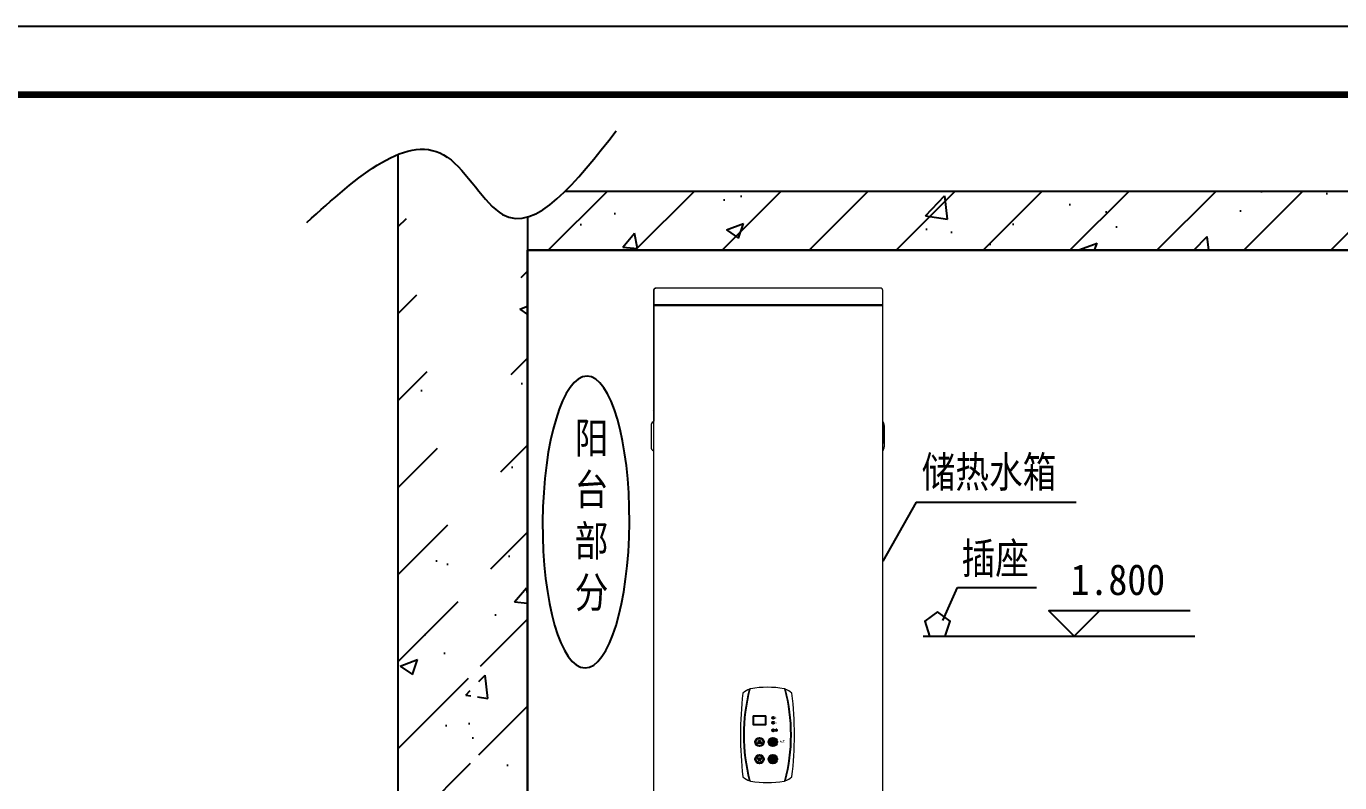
# Model space of a CAD drawing. Extents: x 27938 to 1042331, y -235042 to 1535213.
# Drawn here: x 716379 to 735608, y 845399 to 856465 of the extents above; entities that cross this region are included whole.
import ezdxf

# ---------------------------------------------------------------- set-up
doc = ezdxf.new("R2010")
doc.units = 0
doc.header["$LTSCALE"] = 1000
doc.header["$MEASUREMENT"] = 0
doc.linetypes.add('DASH', pattern=[0.35, 0.25, -0.1])
for name, color, linetype in [('100L夹套一键通外壳-GMO', 7, 'Continuous'), ('AXIS', 3, 'Continuous'), ('TWT_TEXT', 7, 'Continuous'), ('图框', 140, 'Continuous'), ('太阳能', 252, 'Continuous'), ('实线层', 7, 'Continuous'), ('显示器外壳', 7, 'Continuous'), ('灌液口封盖', 7, 'Continuous'), ('立式GL10015DBJ外壳', 7, 'Continuous'), ('装饰圈', 7, 'Continuous'), ('装饰面板', 7, 'Continuous')]:
    doc.layers.add(name, color=color, linetype=linetype)
doc.layers.add('CAXA0', color=7, linetype='Continuous', lineweight=70)
doc.layers.add('yichutu', color=7, linetype='Continuous', true_color=0xffffff, plot=False)
doc.styles.add('_TWT_DIM', font='', dxfattribs={"width": 0.8, "height": 3.5})
doc.styles.add('字高3.5', font='', dxfattribs={"height": 3})
doc.styles.get('_TWT_DIM').set_extended_font_data('FangSong_GB2312')
doc.styles.get('字高3.5').set_extended_font_data('SimSun')
pattern_1 = [(45, (557508.2, 742677.5), (-636.396, 636.396), []), (50, (557508.2, 742677.5), (2582.137, -225.908), [270, -2970]), (355, (557508.2, 742677.5), (-499.505, 2707.892), [216, -2376]), (100.4514, (557723.4, 742658.6), (2082.634, 2481.982), [229.465, -2524.11]), (46.1842, (557508.2, 743397.5), (3842.07, -595.87), [405, -4455]), (96.6356, (557828.4, 743347.8), (3364.786, 3506.824), [344.2, -3786.17]), (351.1842, (557508.2, 743397.5), (3364.78, 3506.83), [324, -3564]), (21, (557868.2, 743217.5), (2148.865, -1449.428), [270, -2970]), (326, (557868.2, 743217.5), (875.935, 2610.54), [216, -2376]), (71.4514, (558047.3, 743096.7), (3024.8, 1161.11), [229.465, -2524.11]), (37.5, (557508.2, 742677.5), (43.7755, 1198.418), [0, -2347.2, 0, -2412, 0, -2385]), (7.5, (557508.2, 742677.5), (947.05, 1419.882), [0, -1375.2, 0, -2293.2, 0, -909]), (327.5, (556705.4, 742677.5), (1921.7608, -81.1975), [0, -900, 0, -2808, 0, -3726]), (317.5, (556345.4, 742677.5), (2099.47, 360.378), [0, -1170, 0, -1864.8, 0, -2646])]

# ---------------------------------------------------------------- blocks, each defined once
blk = doc.blocks.new('TK')
at = {"layer": '图框'}
blk.add_lwpolyline([(465375, 548714), (549475, 548714), (549475, 489314), (465375, 489314)], close=True, dxfattribs=at)
blk.add_lwpolyline([(465375, 548714), (549475, 548714), (549475, 489314), (465375, 489314)], close=True, dxfattribs=at)
at = {"layer": '图框', "const_width": 100}
blk.add_lwpolyline([(548475, 490314), (548475, 547714), (467875, 547714), (467875, 490314)], close=True, dxfattribs=at)
blk = doc.blocks.new('yct-841-594-84100-59399.9999999999-100-1000.0')
at = {"layer": 'yichutu', "color": 7, "true_color": 0xffffff}
blk.add_lwpolyline([(0, 0), (0, 59400), (84100, 59400), (84100, 0)], close=True, dxfattribs=at)

msp = doc.modelspace()

# ---------------------------------------------------------------- hatches: boundary and pattern name
at = {"layer": '100L夹套一键通外壳-GMO', "linetype": 'Continuous'}
h = msp.add_hatch(color=256, dxfattribs=at)
h.dxf.hatch_style = 1
h.paths.add_polyline_path([(727112.4, 846021.6), (727089, 845981.1), (727135.8, 845981.1)])
h.paths.add_polyline_path([(727135.8, 845756.1), (727089, 845756.1), (727112.4, 845715.6)])
h = msp.add_hatch(color=256, dxfattribs=at)
h.dxf.hatch_style = 1
h.paths.add_polyline_path([(727373.4, 845994.6, 1), (727247.4, 845994.6, 1)])
h = msp.add_hatch(color=256, dxfattribs=at)
h.dxf.hatch_style = 1
h.paths.add_polyline_path([(727373.4, 845742.6, 1), (727247.4, 845742.6, 1)])
at = {"layer": '实线层', "lineweight": -2}
h = msp.add_hatch(dxfattribs=at)
h.set_pattern_fill('钢筋混凝土', color=256, scale=360)
h.set_pattern_definition(pattern_1)
edge = h.paths.add_edge_path()
edge.add_line((723717.7, 853676.8), (723717.7, 840538.7))
edge.add_line((721816.9, 854589), (721816.9, 841931.5))
edge.add_line((721816.9, 841931.5), (721816.9, 839856))
edge.add_line((721816.9, 839856), (723717.7, 840538.7))
edge.add_line((721816.9, 839391.3), (721816.9, 832447.1))
edge.add_line((723717.7, 840074.1), (723717.7, 828211.5))
edge.add_line((721816.9, 839391.3), (723717.7, 840074.1))
edge.add_line((721816.9, 829094), (721816.9, 835515.9))
h = msp.add_hatch(dxfattribs=at)
h.set_pattern_fill('钢筋混凝土', color=256, scale=360)
h.set_pattern_definition(pattern_1)
edge = h.paths.add_edge_path()
edge.add_line((724269, 854053.4), (737214.2, 854053.4))
edge.add_line((737214.2, 854053.4), (737214.2, 853188))
edge.add_line((737214.2, 853188), (723717.7, 853188))
at = {"layer": '立式GL10015DBJ外壳', "lineweight": 0}
h = msp.add_hatch(dxfattribs=at)
h.set_pattern_fill('LINE', color=0, scale=115.079139, angle=45, style=0)
h.set_pattern_definition([(45, (722154.9, 842371.06), (-258.36, 258.36), [])])
edge = h.paths.add_edge_path()
edge.add_line((725561.5, 852376), (725561.5, 850685.7))
edge.add_spline(control_points=[(725561.5, 850685.7), (725562.7, 850686.9), (725563.9, 850688.1), (725565.1, 850689.3)], knot_values=[0.3947288, 0.3947288, 0.3947288, 0.3947288, 0.3951256, 0.3951256, 0.3951256, 0.3951256], degree=3, periodic=0)
edge.add_line((725565.1, 850689.3), (725565.1, 852376))
edge.add_spline(control_points=[(725565.1, 852376), (725565.1, 852376.9), (725565.5, 852377.9), (725566.9, 852379.2), (725567.8, 852379.6), (725568.8, 852379.6)], knot_values=[0, 0, 0, 0, 0.5, 0.5, 1, 1, 1, 1], degree=3, periodic=0)
edge.add_line((725568.8, 852379.6), (725583.9, 852379.6))
edge.add_spline(control_points=[(725583.9, 852379.6), (725584.9, 852379.6), (725585.8, 852379.8), (725587.6, 852380.5), (725588.4, 852381), (725589.7, 852382.4), (725590.2, 852383.2), (725591, 852384.9), (725591.2, 852385.8), (725591.2, 852386.8)], knot_values=[0, 0, 0, 0, 0.25, 0.25, 0.5, 0.5, 0.75, 0.75, 1, 1, 1, 1], degree=3, periodic=0)
edge.add_line((725591.2, 852386.8), (725591.1, 852416.3))
edge.add_spline(control_points=[(725591.1, 852416.3), (725591.3, 852417.8), (725590.9, 852419.3), (725589.4, 852421.8), (725588.3, 852422.8), (725587, 852423.4)], knot_values=[0, 0, 0, 0, 0.5, 0.5, 1, 1, 1, 1], degree=3, periodic=0)
edge.add_line((725587, 852423.4), (725581.4, 852425.9))
edge.add_spline(control_points=[(725581.4, 852425.9), (725580.9, 852426.2), (725580.4, 852426.7), (725580, 852427.8), (725580, 852428.5), (725580.2, 852429.1)], knot_values=[0, 0, 0, 0, 0.5, 0.5, 1, 1, 1, 1], degree=3, periodic=0)
edge.add_spline(control_points=[(725580.2, 852429.1), (725592, 852456.3), (725603.9, 852483.5), (725615.7, 852510.7)], knot_values=[0, 0, 0, 0, 1, 1, 1, 1], degree=3, periodic=0)
edge.add_line((725615.7, 852510.7), (725612.4, 852512.1))
edge.add_spline(control_points=[(725612.4, 852512.1), (725600.5, 852484.9), (725588.7, 852457.7), (725576.9, 852430.5)], knot_values=[0, 0, 0, 0, 1, 1, 1, 1], degree=3, periodic=0)
edge.add_spline(control_points=[(725576.9, 852430.5), (725576.6, 852429.8), (725576.4, 852429), (725576.4, 852427.5), (725576.5, 852426.7), (725577.1, 852425.3), (725577.5, 852424.6), (725578.6, 852423.5), (725579.2, 852423), (725579.9, 852422.7)], knot_values=[0, 0, 0, 0, 0.25, 0.25, 0.5, 0.5, 0.75, 0.75, 1, 1, 1, 1], degree=3, periodic=0)
edge.add_line((725579.9, 852422.7), (725585.4, 852420.1))
edge.add_spline(control_points=[(725585.4, 852420.1), (725586.1, 852419.9), (725586.6, 852419.4), (725587.3, 852418.2), (725587.5, 852417.6), (725587.5, 852416.9)], knot_values=[0, 0, 0, 0, 0.5, 0.5, 1, 1, 1, 1], degree=3, periodic=0)
edge.add_line((725587.5, 852416.9), (725587.5, 852386.8))
edge.add_spline(control_points=[(725587.5, 852386.8), (725587.5, 852385.8), (725587.2, 852384.9), (725585.8, 852383.6), (725584.9, 852383.2), (725583.9, 852383.2)], knot_values=[0, 0, 0, 0, 0.5, 0.5, 1, 1, 1, 1], degree=3, periodic=0)
edge.add_line((725583.9, 852383.2), (725568.8, 852383.2))
edge.add_spline(control_points=[(725568.8, 852383.2), (725567.8, 852383.2), (725566.9, 852383), (725565.1, 852382.3), (725564.3, 852381.8), (725563, 852380.4), (725562.5, 852379.6), (725561.7, 852377.9), (725561.5, 852376.9), (725561.5, 852376)], knot_values=[0, 0, 0, 0, 0.25, 0.25, 0.5, 0.5, 0.75, 0.75, 1, 1, 1, 1], degree=3, periodic=0)

# ---------------------------------------------------------------- linework, layer by layer
at = {"color": 0, "lineweight": -3, "ltscale": 9}
msp.add_line((729796.7, 847770.1), (730013.7, 848255.9), dxfattribs=at)
at = {"color": 0, "ltscale": 9}
msp.add_line((730013.7, 848255.9), (731167.3, 848255.9), dxfattribs=at)
at = {"color": 0, "linetype": 'ByBlock', "lineweight": -3, "ltscale": 0.3}
msp.add_lwpolyline([(724269, 854053.4), (737214.2, 854053.4), (737214.2, 853188), (723717.7, 853188)], dxfattribs=at)
msp.add_lwpolyline([(729717.3, 847897.1), (729531.7, 847762.2), (729602.6, 847544.1), (729832, 847544.1), (729902.9, 847762.2)], close=True, dxfattribs=at)
at = {"layer": '100L夹套一键通外壳-GMO', "linetype": 'Continuous'}
for p, q in [((727023.2, 846247.6), (727023.2, 846373.6)), ((727027.7, 846378.1), (727198.7, 846378.1)), ((727203.2, 846373.6), (727203.2, 846247.6)), ((727198.7, 846243.1), (727027.7, 846243.1)), ((727348.1, 846166.4), (727340.7, 846166.4)), ((727366.1, 846175.4), (727357.1, 846175.4)), ((727366.1, 846157.4), (727357.1, 846157.4)), ((727366.1, 846175.4), (727366.1, 846157.4)), ((727366.1, 846172.4), (727373.6, 846172.4)), ((727366.1, 846166.4), (727377.6, 846166.4)), ((727366.1, 846160.3), (727373.6, 846160.3)), ((727310.8, 846022.3), (727310.8, 845998.6))]:
    msp.add_line(p, q, dxfattribs=at)
for points in [[(727112.4, 846021.6), (727089, 845981.1), (727135.8, 845981.1)], [(727112.4, 845715.6), (727089, 845756.1), (727135.8, 845756.1)]]:
    msp.add_lwpolyline(points, close=True, dxfattribs=at)
for centre, radius in [((727314.3, 846347.2), 15.8), ((727314.3, 846276), 15.8), ((727314.3, 846165.7), 15.8), ((727112.4, 845994.6), 63), ((727112.4, 845994.6), 54), ((727310.4, 845994.6), 63), ((727112.4, 845742.6), 63), ((727112.4, 845742.6), 54), ((727310.4, 845742.6), 63)]:
    msp.add_circle(centre, radius, dxfattribs=at)
at = {"layer": '100L夹套一键通外壳-GMO', "color": 0, "lineweight": 0}
msp.add_arc((726945, 846646.2), 11.2, 244.98027, 255.93225, dxfattribs=at)
at = {"layer": '100L夹套一键通外壳-GMO', "linetype": 'Continuous'}
for centre, radius, start, end in [((727027.7, 846373.6), 4.5, 90, 180), ((727198.7, 846373.6), 4.5, 0, 90), ((727027.7, 846247.6), 4.5, 180, 270), ((727198.7, 846247.6), 4.5, 270, 0), ((727357.1, 846166.4), 9, 90, 270), ((727310.8, 845995.7), 14.1, 116.60836, 270), ((727310.8, 845995.7), 14.1, 270, 63.39164)]:
    msp.add_arc(centre, radius, start, end, dxfattribs=at)
at = {"layer": 'AXIS', "color": 0}
msp.add_line((729405.3, 849503.9), (728917.6, 848642.1), dxfattribs=at)
at = {"layer": 'AXIS', "color": 0, "lineweight": -3}
msp.add_line((729405.3, 849503.9), (731747.6, 849503.9), dxfattribs=at)
at = {"layer": 'CAXA0', "color": 0, "lineweight": 0}
for p, q in [((726012.4, 852635.3), (725597.7, 852635.3)), ((726129, 852635.3), (726012.4, 852635.3)), ((728339.2, 852635.3), (726130, 852635.3)), ((728456.8, 852635.3), (728340.1, 852635.3)), ((728755.3, 852635.3), (728456.8, 852635.3)), ((728881.7, 852635.3), (728755.3, 852635.3)), ((725561.5, 852599.3), (725561.5, 852390.7)), ((725565.1, 852599.3), (725565.1, 852390.7)), ((728917.6, 852390.7), (728917.6, 852599.3)), ((725561.5, 852376), (725561.5, 850685.7)), ((728917.6, 852390.7), (725565.1, 852390.7)), ((725571.7, 852390.7), (725565.1, 852390.7)), ((728917.6, 852376), (725565.1, 852376)), ((725731.7, 852376), (725565.1, 852376)), ((725565.1, 852376), (725565.1, 850689.3)), ((725568.7, 852383.4), (728910.4, 852383.5)), ((728917.6, 844706.7), (728917.6, 852376)), ((725549.7, 850838.5), (725549.9, 850838.5)), ((725528.3, 850620.8), (725528.3, 850311.3)), ((725561.5, 850685.7), (725561.5, 844441.1)), ((728918.1, 850676.9), (728914.3, 850255.3)), ((728918.1, 850684.1), (728917.9, 850684.1)), ((728939.5, 850624.4), (728939.5, 850314.9)), ((728939.5, 850577.6), (728939.5, 850469.7)), ((728939.5, 850361.8), (728939.5, 850469.7))]:
    msp.add_line(p, q, dxfattribs=at)
for centre, radius, start, end in [((728881.7, 852599.3), 36, 0, 90), ((725569, 852390.8), 7.49, 180.94095, 267.72784), ((725569, 852375.9), 7.49, 92.27216, 179.05905), ((728895.4, 852386.8), 3.6, 244.95395, 270), ((728910.4, 852390.7), 7.19, 270, 0), ((728910.4, 852376), 7.19, 0, 90), ((725592.7, 850626.9), 64.7, 125.48901, 185.34315), ((728918.1, 850676.9), 7.19, 30.18982, 90), ((728828, 850624.4), 111.5, 0, 30.18982), ((725580.3, 850303.4), 52.6, 171.37755, 246.4716)]:
    msp.add_arc(centre, radius, start, end, dxfattribs=at)
for points in [[(725597.7, 852635.3), (725595.4, 852635.3), (725593, 852635), (725588.4, 852634.1), (725586.1, 852633.5), (725581.7, 852631.6), (725579.6, 852630.5), (725575.7, 852627.9), (725573.9, 852626.4), (725570.5, 852623.1), (725569, 852621.3), (725566.4, 852617.4), (725565.2, 852615.3), (725563.4, 852610.9), (725562.7, 852608.6), (725561.8, 852604), (725561.5, 852601.7), (725561.5, 852599.3)], [(725597.7, 852631.7), (725595.6, 852631.7), (725593.4, 852631.5), (725589.3, 852630.6), (725587.3, 852630), (725583.3, 852628.4), (725581.4, 852627.4), (725577.9, 852625.1), (725576.2, 852623.7), (725573.2, 852620.7), (725571.9, 852619.1), (725569.5, 852615.6), (725568.5, 852613.7), (725566.8, 852609.8), (725566.2, 852607.7), (725565.4, 852603.5), (725565.1, 852601.4), (725565.1, 852599.3)]]:
    msp.add_open_spline(points, degree=3, knots=[0, 0, 0, 0, 0.125, 0.125, 0.25, 0.25, 0.375, 0.375, 0.5, 0.5, 0.625, 0.625, 0.75, 0.75, 0.875, 0.875, 1, 1, 1, 1], dxfattribs=at)
msp.add_open_spline([(725555.2, 850679.5), (725555.1, 850679.5), (725558.5, 850682.7), (725565.1, 850689.3)], degree=3, dxfattribs=at)
at = {"layer": 'TWT_TEXT', "color": 0}
msp.add_line((729509.7, 847544.1), (733485.9, 847544.1), dxfattribs=at)
msp.add_lwpolyline([(733420, 847913.6), (731350.3, 847913.6), (731719.8, 847544.1), (732089.3, 847913.6)], dxfattribs=at)
at = {"layer": '太阳能', "color": 0, "linetype": 'ByBlock', "lineweight": -3, "ltscale": 100}
for p, q in [((721816.9, 854589), (721816.9, 829094)), ((723717.7, 853676.8), (723717.7, 840538.7))]:
    msp.add_line(p, q, dxfattribs=at)
at = {"layer": '太阳能', "color": 0, "linetype": 'DASH', "lineweight": -3, "ltscale": 400}
msp.add_lwpolyline([(723717.7, 853188), (737214.2, 853188), (737214.2, 841196.2), (723717.7, 841196.2)], close=True, dxfattribs=at)
at = {"layer": '太阳能', "color": 0, "linetype": 'ByBlock', "lineweight": -3, "ltscale": 100, "extrusion": (0, 0, -1)}
msp.add_ellipse((724573.3, 849211.9), major_axis=(-14.5, -2134.7), ratio=0.2977205, dxfattribs=at)
at = {"layer": '太阳能', "color": 0, "linetype": 'ByBlock', "lineweight": -3, "ltscale": 100}
msp.add_spline([(720486.4, 853595.2), (722542.7, 854551.3), (723353.1, 853712.8), (725016.5, 854935)], degree=3, dxfattribs=at)
at = {"layer": '显示器外壳', "color": 0, "lineweight": 0}
for centre, radius, start, end in [((727515.9, 846623.7), 27, 90.04662, 100.18856), ((727515.9, 846623.7), 15.7, 90.00061, 92.66488), ((726949.5, 845562.8), 27, 253.15438, 270.04662)]:
    msp.add_arc(centre, radius, start, end, dxfattribs=at)
at = {"layer": '灌液口封盖', "color": 0, "lineweight": 0}
msp.add_line((728917.9, 850255.3), (728918.1, 850255.3), dxfattribs=at)
for centre, radius, start, end in [((728918.1, 850262.5), 7.19, 270, 329.81018), ((728828, 850314.9), 111.5, 329.81018, 0)]:
    msp.add_arc(centre, radius, start, end, dxfattribs=at)
at = {"layer": '装饰圈', "color": 0, "lineweight": 0}
for p, q in [((726970, 846769.4), (726973.9, 846770.8)), ((727484.4, 846770.8), (727488.3, 846769.4)), ((726973.9, 845424.8), (726970, 845426.2)), ((727488.3, 845426.2), (727484.4, 845424.8))]:
    msp.add_line(p, q, dxfattribs=at)
for centre, radius, start, end in [((731922.2, 846097.8), 5088.7, 173.12389, 186.87611), ((726874.6, 846706.5), 4.5, 132.03838, 173.12389), ((727076.3, 846482.8), 305.7, 110.34719, 132.03842), ((729517.8, 846097.8), 2639.2, 165.41857, 194.58097), ((729553.2, 846097.8), 2665.7, 165.37642, 194.62358), ((726974.6, 846758.8), 11.5, 113.39213, 162.95067), ((724905.1, 846097.8), 2665.7, 345.37642, 14.62358), ((727483.7, 846758.8), 11.5, 17.15907, 66.49325), ((727382, 846482.8), 305.7, 47.96161, 69.65155), ((724940.5, 846097.8), 2639.2, 345.41857, 14.58097), ((727583.7, 846706.5), 4.5, 6.87611, 47.96161), ((722536.1, 846097.8), 5088.7, 353.12389, 6.87611), ((726874.6, 845489.1), 4.5, 186.87611, 227.96162), ((727076.3, 845712.8), 305.7, 227.96162, 249.65156), ((726974.6, 845436.7), 11.5, 197.15907, 246.49326), ((727382, 845712.8), 305.7, 290.3472, 312.03843), ((727483.7, 845436.7), 11.5, 293.39214, 342.95067), ((727583.7, 845489.1), 4.5, 312.03839, 353.12389)]:
    msp.add_arc(centre, radius, start, end, dxfattribs=at)
at = {"layer": '装饰面板', "color": 0, "lineweight": 0}
for centre, radius, start, end in [((729553.2, 846097.8), 2665.7, 165.37642, 194.62358), ((727076.3, 846482.8), 305.7, 107.33672, 109.58145), ((727229.2, 845295.1), 1499.5, 80.63768, 99.36231), ((727382, 846482.8), 305.7, 70.41854, 72.66323), ((724905.1, 846097.8), 2665.7, 345.37642, 14.62358), ((727076.3, 845712.8), 305.7, 250.41855, 252.66328), ((727229.2, 846900.5), 1499.5, 260.63769, 279.36232), ((727382, 845712.8), 305.7, 287.33677, 289.58146)]:
    msp.add_arc(centre, radius, start, end, dxfattribs=at)

# ---------------------------------------------------------------- block references
msp.add_blockref('TK', (202139.1, 307751.7))
at = {"layer": 'yichutu'}
msp.add_blockref('yct-841-594-84100-59399.9999999999-100-1000.0', (667514.1, 797065.3), dxfattribs=at)

# ---------------------------------------------------------------- texts
at = {"layer": '100L夹套一键通外壳-GMO', "linetype": 'Continuous', "char_height": 9, "width": 27, "attachment_point": 1, "style": '字高3.5'}
for s, insert in [('设定温度', (727340.7, 846362.1)), ('实际温度', (727340.7, 846287.1))]:
    msp.add_mtext(s, dxfattribs=dict(at, insert=insert))
at = {"layer": '100L夹套一键通外壳-GMO', "linetype": 'Continuous', "char_height": 27, "attachment_point": 1, "style": '字高3.5'}
for s, insert in [('电源\\P  ', (727406.7, 846015.5)), ('即热', (727278.2, 845761.6))]:
    msp.add_mtext(s, dxfattribs=dict(at, insert=insert))
at = {"layer": 'TWT_TEXT', "color": 0, "style": '_TWT_DIM', "width": 0.9}
msp.add_text('1.800', height=451.72, dxfattribs=at).set_placement((731668.8, 848144.8))
at = {"layer": 'TWT_TEXT', "color": 0, "attachment_point": 1, "style": '_TWT_DIM'}
for s, insert, char_height, width in [('阳\\P台\\P部\\P分', (724408.3, 850668), 451.7, 83304.574), ('{\\fFangSong|b0|i0|c134|p49;储热水箱}', (729488, 850170.2), 451.721, 3489.128), ('{\\fFangSong|b0|i0|c134|p49;插座}', (730071.6, 848906.7), 451.721, 3489.128)]:
    msp.add_mtext(s, dxfattribs=dict(at, insert=insert, char_height=char_height, width=width))

doc.saveas('drawing.dxf')
